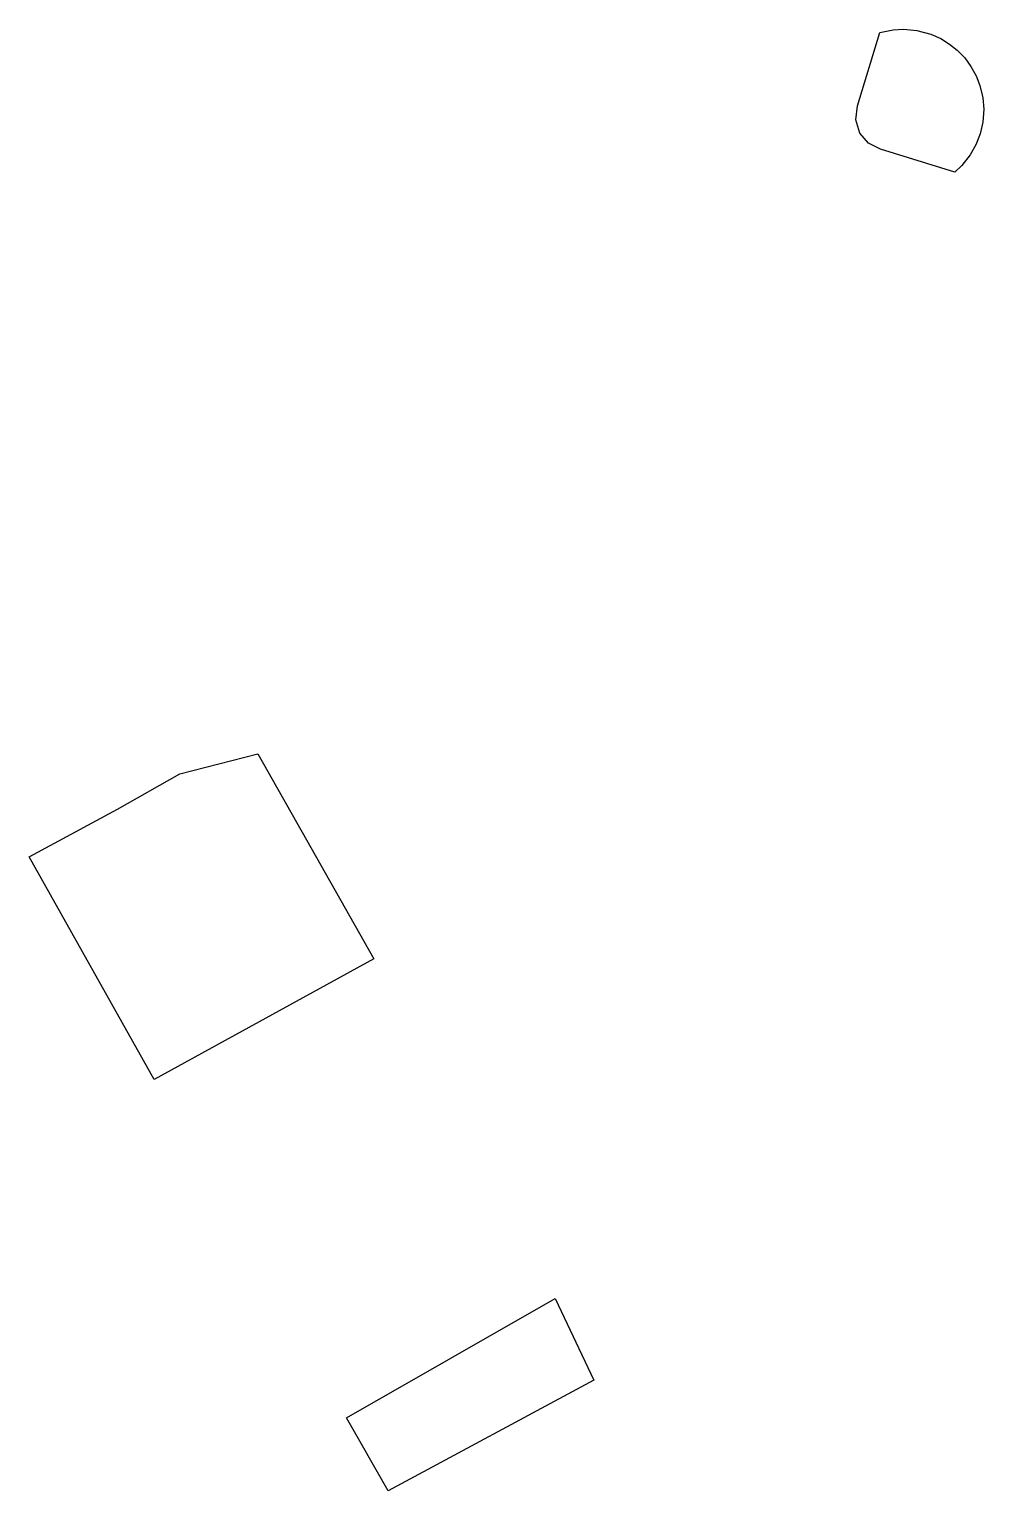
# Model space of a CAD drawing. Header units: inches. Extents: x 116042 to 116309, y 150713 to 151122.
import ezdxf

# ---------------------------------------------------------------- set-up
doc = ezdxf.new("R2010")
doc.units = ezdxf.units.IN
doc.header["$MEASUREMENT"] = 0
doc.layers.add('OtherCourt', color=7, linetype='Continuous')

msp = doc.modelspace()

# ---------------------------------------------------------------- linework, layer by layer
at = {"layer": 'OtherCourt'}
for points in [[(116273.17, 151096.42), (116273.66, 151100.27), (116279.88, 151120.78), (116283.64, 151121.56), (116286.46, 151121.72), (116290.23, 151121.38), (116294.17, 151120.32), (116296.9, 151119.1), (116299.37, 151117.58), (116301.51, 151115.87), (116303.62, 151113.68), (116305.35, 151111.33), (116306.8, 151108.71), (116307.87, 151105.96), (116308.67, 151102.5), (116308.92, 151099.38), (116308.68, 151095.79), (116307.91, 151092.44), (116306.73, 151089.43), (116305.1, 151086.57), (116302.8, 151083.67), (116300.83, 151081.81), (116280.07, 151088.21), (116276.72, 151089.87), (116274.3, 151092.71)], [(116042.14, 150890.43), (116066.81, 150903.75), (116084.27, 150913.65), (116105.99, 150919.21), (116138.47, 150861.92), (116101.66, 150841.67), (116077.1, 150828.16)], [(116130.82, 150733.65), (116189.11, 150766.99), (116199.96, 150744.13), (116142.43, 150713.24)]]:
    msp.add_lwpolyline(points, close=True, dxfattribs=at)

doc.saveas('drawing.dxf')
